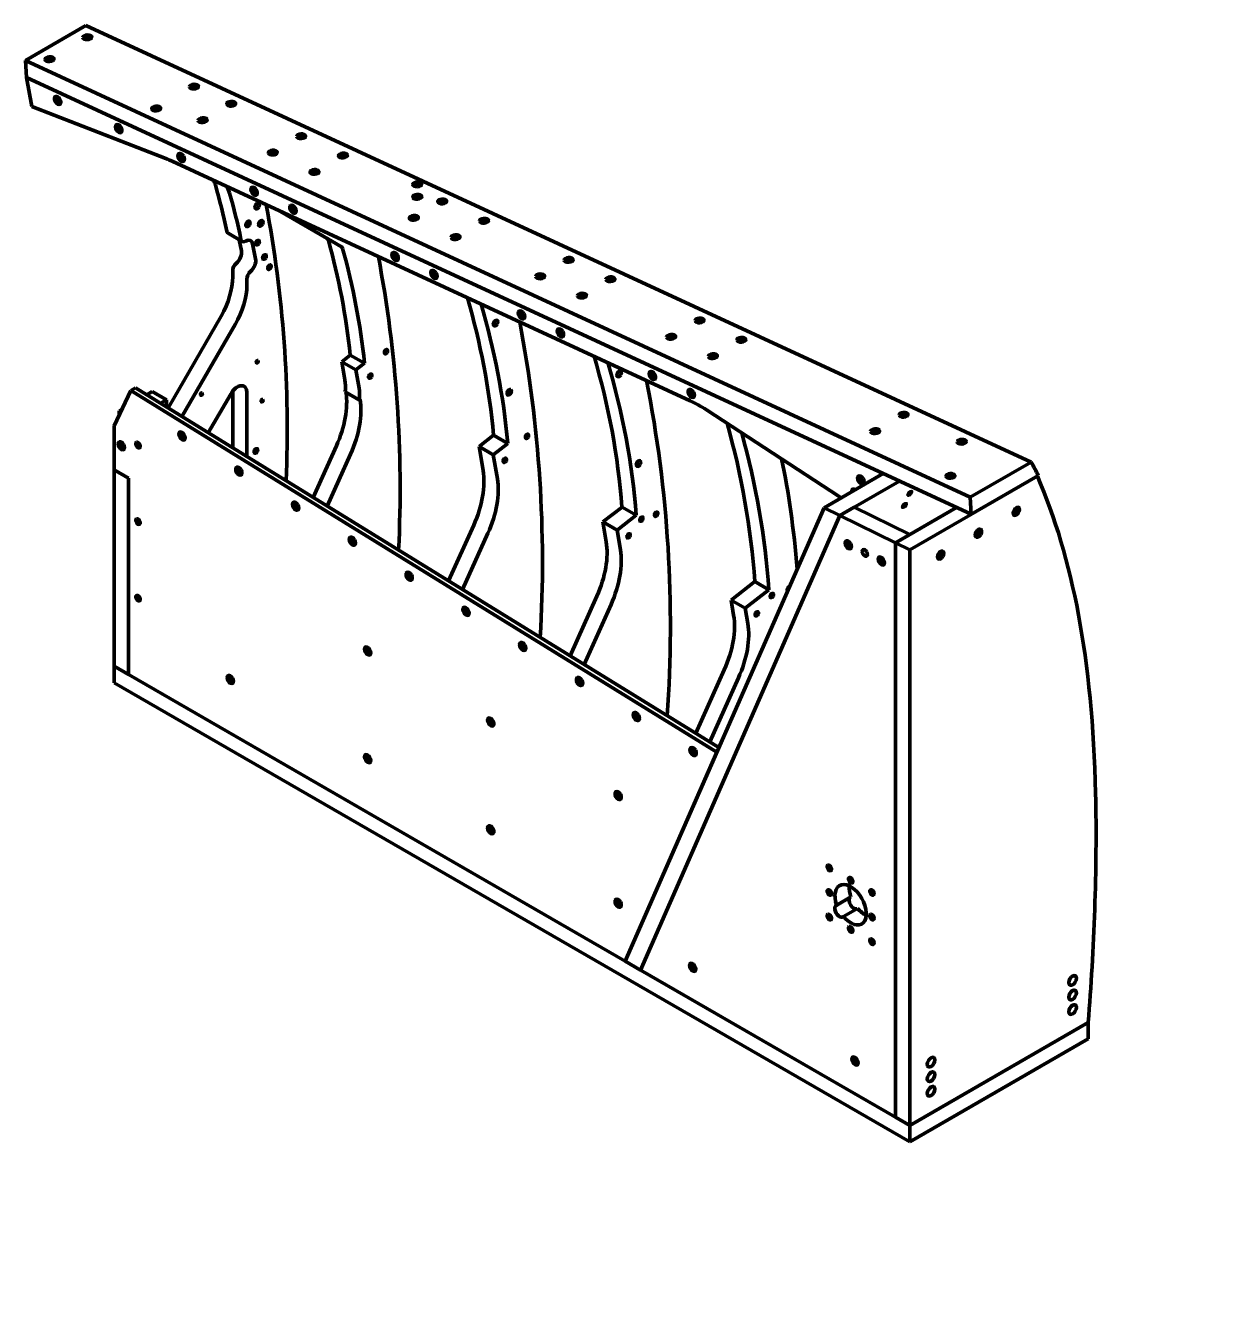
# Model space of a CAD drawing. Header units: inches. Extents: x 315 to 1225, y 14 to 674.
# Drawn here: x 855.3 to 909.5, y 126.3 to 184.5 of the extents above; entities that cross this region are included whole.
import ezdxf

# ---------------------------------------------------------------- set-up
doc = ezdxf.new("R2010")
doc.units = ezdxf.units.IN
doc.header["$LTSCALE"] = 0.03937
doc.header["$MEASUREMENT"] = 0
doc.layers.add('Visible', color=7, linetype='Continuous', lineweight=50)

msp = doc.modelspace()

# ---------------------------------------------------------------- linework, layer by layer
at = {"layer": 'Visible', "extrusion": (-0.707107, 0.408248, -0.57735)}
for p, q in [((858.08078, 184.54679), (855.31459, 182.94973)), ((901.31517, 164.5771), (858.08078, 184.54679)), ((855.31459, 182.94973), (898.51697, 162.96157)), ((855.3632, 182.1736), (855.31459, 182.94973)), ((894.54319, 164.04647), (855.3632, 182.1736)), ((855.3632, 182.1736), (855.6062, 180.84447)), ((855.3632, 182.1736), (898.5656, 162.18545)), ((861.73279, 178.46246), (855.6062, 180.84447)), ((885.70845, 167.38035), (862.01915, 178.34051)), ((866.98371, 176.04231), (866.98371, 176.04361)), ((869.11352, 174.80275), (866.98371, 176.04231)), ((866.98371, 176.04231), (867.63337, 175.66725)), ((867.63349, 175.74296), (867.63337, 175.66725)), ((867.63337, 175.66725), (869.76318, 174.42768)), ((865.22919, 174.66522), (864.57953, 175.0403)), ((865.09066, 174.7452), (865.1909, 174.24109)), ((865.70152, 174.56526), (865.84056, 173.86601)), ((864.79068, 173.0421), (864.79068, 173.21392)), ((865.44035, 172.83883), (865.44035, 172.66702)), ((864.25792, 171.24927), (861.84866, 167.07635)), ((864.90756, 170.87418), (862.49833, 166.70127)), ((869.77965, 169.16603), (870.17028, 169.47116)), ((869.9192, 168.33328), (869.77965, 169.16603)), ((870.42929, 168.79096), (869.77965, 169.16603)), ((870.81994, 169.09607), (870.17028, 169.47116)), ((870.81994, 169.09607), (870.42929, 168.79096)), ((870.56884, 167.95819), (870.42929, 168.79096)), ((860.12573, 167.84291), (860.34229, 167.96794)), ((887.02818, 151.51054), (860.34229, 167.96794)), ((860.12573, 167.84291), (859.37691, 166.23822)), ((886.93894, 151.30701), (860.12573, 167.84291)), ((861.10931, 167.79616), (860.85702, 167.65049)), ((861.75898, 167.42108), (861.10931, 167.79616)), ((861.75898, 167.42108), (861.48526, 167.26306)), ((861.75898, 167.09427), (861.75898, 167.42108)), ((863.67599, 165.91201), (864.70099, 167.68738)), ((864.79068, 165.22458), (864.79068, 167.81864)), ((865.44035, 167.76063), (865.44035, 164.82394)), ((869.93602, 167.78587), (870.58566, 167.41081)), ((870.61439, 167.43323), (870.58566, 167.41081)), ((859.73316, 167.00164), (859.59345, 166.92098)), ((859.59345, 166.92098), (859.59345, 166.70227)), ((859.67385, 166.87457), (859.59345, 166.92098)), ((892.5239, 163.00543), (886.45358, 166.96502)), ((859.37691, 166.23822), (859.37691, 164.21934)), ((876.05963, 165.28705), (876.72408, 165.80604)), ((877.37375, 165.43097), (876.72408, 165.80604)), ((869.53445, 165.3177), (868.47288, 162.95375)), ((869.11352, 162.55865), (870.18411, 164.94262)), ((876.24473, 164.18255), (876.05963, 165.28705)), ((876.70929, 164.91196), (876.05963, 165.28705)), ((877.37375, 165.43097), (876.70929, 164.91196)), ((876.89437, 163.80746), (876.70929, 164.91196)), ((898.51697, 162.96157), (901.31517, 164.5771)), ((859.37691, 155.23242), (859.37691, 164.21934)), ((860.02655, 163.84425), (859.37691, 164.21934)), ((860.02655, 163.84425), (859.37691, 164.21934)), ((860.02655, 163.84425), (860.02655, 154.85734)), ((860.02655, 163.84425), (860.02655, 154.85734)), ((891.84074, 162.48621), (894.54319, 164.04647)), ((895.75755, 160.56423), (901.59176, 163.93261)), ((898.5656, 162.18545), (901.63088, 163.95521)), ((892.56332, 162.13164), (895.28525, 163.70315)), ((898.5656, 162.18545), (898.51697, 162.96157)), ((881.7222, 161.83453), (882.59544, 162.51659)), ((882.37186, 161.45944), (883.24508, 162.1415)), ((883.24508, 162.1415), (882.59544, 162.51659)), ((882.74454, 141.74112), (891.84074, 162.48621)), ((883.44522, 141.33657), (892.56332, 162.13164)), ((892.56332, 162.13164), (883.44522, 141.33657)), ((891.84074, 162.48621), (892.56332, 162.13164)), ((893.21298, 162.50673), (892.56332, 162.13164)), ((892.56332, 162.13164), (895.10789, 160.88301)), ((893.21298, 162.50673), (895.75755, 161.25809)), ((897.89842, 162.49413), (895.10789, 160.88301)), ((874.66595, 159.13443), (875.81445, 161.69194)), ((881.7222, 161.83453), (881.87387, 160.92885)), ((882.37186, 161.45944), (881.7222, 161.83453)), ((882.52353, 160.55377), (882.37186, 161.45944)), ((876.46411, 161.31685), (875.30659, 158.73933)), ((895.10789, 160.88301), (895.75755, 161.25809)), ((895.10789, 160.88301), (895.10789, 134.60313)), ((895.10789, 134.60313), (895.10789, 160.88301)), ((895.10789, 160.88301), (895.75755, 160.56423)), ((895.75755, 134.22805), (895.75755, 160.56423)), ((887.58397, 158.26255), (888.66762, 159.10895)), ((889.31726, 158.73387), (888.23362, 157.88746)), ((889.31726, 158.73387), (888.66762, 159.10895)), ((881.44355, 158.43851), (880.21835, 155.71023)), ((882.09321, 158.06345), (880.85902, 155.31512)), ((888.23362, 157.88746), (887.58397, 158.26255)), ((887.70085, 157.56465), (887.58397, 158.26255)), ((888.35049, 157.18956), (888.23362, 157.88746)), ((860.02655, 154.85734), (859.37691, 155.23242)), ((895.75755, 134.22805), (859.37691, 155.23242)), ((859.37691, 155.23242), (859.37691, 154.48227)), ((887.27051, 155.07431), (885.96466, 152.16644)), ((895.75755, 133.47789), (859.37691, 154.48227)), ((882.74454, 141.74112), (860.02655, 154.85734)), ((886.60533, 151.77134), (887.92017, 154.69925)), ((882.74454, 141.74112), (886.93894, 151.30701)), ((892.41604, 144.30764), (893.0657, 144.6827)), ((893.36842, 144.15837), (892.71876, 143.7833)), ((883.44522, 141.33657), (882.74454, 141.74112)), ((895.10789, 134.60313), (883.44522, 141.33657)), ((903.91756, 138.93924), (895.75755, 134.22805)), ((903.91756, 138.93924), (895.75755, 134.22805)), ((903.91756, 138.93924), (903.91756, 138.18909)), ((903.91756, 138.18909), (895.75755, 133.47789)), ((895.75755, 134.22805), (895.10789, 134.60313)), ((895.75755, 134.22805), (895.75755, 133.47789))]:
    msp.add_line(p, q, dxfattribs=at)
at = {"layer": 'Visible', "extrusion": (-3e-16, -2e-16, -1)}
for centre, radius, start, end in [((-811.68846, 166.05188), 55.59686, 169.326488, 182.40756), ((-826.83522, 157.1164), 57.97326, 168.875228, 184.102274)]:
    msp.add_arc(centre, radius, start, end, dxfattribs=at)
at = {"layer": 'Visible', "extrusion": (-1e-16, -2e-16, -1)}
msp.add_arc((-837.44465, 165.95523), 32.91396, 164.545381, 173.867886, dxfattribs=at)
at = {"layer": 'Visible', "extrusion": (-2e-16, -1e-16, -1)}
for centre, radius, start, end in [((-838.09429, 165.58017), 32.91396, 164.545381, 173.867886), ((-815.35329, 163.36239), 57.09442, 169.286595, 182.828156), ((-843.98532, 162.31828), 33.5332, 163.569762, 174.673916), ((-849.40862, 159.94867), 33.28396, 163.48176, 175.57542)]:
    msp.add_arc(centre, radius, start, end, dxfattribs=at)
at = {"layer": 'Visible', "extrusion": (-3e-16, -1e-16, -1)}
msp.add_arc((-843.24791, 162.68152), 33.62167, 163.747168, 174.667694, dxfattribs=at)
at = {"layer": 'Visible', "extrusion": (-2e-16, 0, -1)}
for centre, radius, start, end in [((-819.98992, 159.97104), 58.96704, 169.23592, 183.32653), ((-850.28909, 159.61351), 33.05063, 163.276904, 175.613555)]:
    msp.add_arc(centre, radius, start, end, dxfattribs=at)
at = {"layer": 'Visible', "extrusion": (-3e-16, 0, -1)}
msp.add_arc((-852.86148, 156.5724), 35.89587, 164.198352, 175.947865, dxfattribs=at)
at = {"layer": 'Visible', "extrusion": (-1e-16, -1e-16, -1)}
msp.add_arc((-853.4466, 156.18932), 35.96081, 164.314006, 175.942395, dxfattribs=at)
at = {"layer": 'Visible', "extrusion": (-2e-16, -2e-16, -1)}
msp.add_arc((-874.95023, 150.8009), 29.74716, 152.412062, 153.755457, dxfattribs=at)
at = {"layer": 'Visible', "extrusion": (0, -2e-16, -1)}
for centre in [(858.14362, 184.00648), (856.41057, 183.0059), (863.02247, 181.74921), (861.28944, 180.74863), (864.71822, 180.96464), (863.41845, 180.21421), (867.92414, 179.48139), (866.62436, 178.73096), (876.2825, 175.61427), (874.98272, 174.86384), (880.15557, 173.82234), (878.85578, 173.07191), (882.06463, 172.9391), (880.76484, 172.18868), (886.13963, 171.05374), (884.83986, 170.30332), (888.04869, 170.17049), (886.74892, 169.42006), (895.46919, 166.73729), (894.16942, 165.98687), (898.1304, 165.50606), (897.61708, 163.94117)]:
    msp.add_ellipse(centre, major_axis=(0.20295, 0.01271), ratio=0.53252911, start_param=3.14159265, end_param=9.42477796, dxfattribs=at)
at = {"layer": 'Visible', "extrusion": (0, -3e-16, -1)}
for centre in [(858.14738, 183.94635), (856.41435, 182.94577), (863.02623, 181.68907), (861.2932, 180.68849), (864.72199, 180.9045), (863.42221, 180.15408), (867.9279, 179.42125), (866.62812, 178.67083), (876.28626, 175.55414), (874.98649, 174.80371), (880.15934, 173.76223), (878.85956, 173.01178), (882.0684, 172.87897), (880.76862, 172.12855), (886.14339, 170.99361), (884.84362, 170.24318), (895.47297, 166.67716), (894.17318, 165.92673)]:
    msp.add_ellipse(centre, major_axis=(0.11829, 0.00741), ratio=0.53252911, start_param=2.5701494, end_param=6.85462856, dxfattribs=at)
at = {"layer": 'Visible', "extrusion": (-2e-16, -1e-16, -1)}
for centre, major_axis, ratio, start_param, end_param in [((856.78516, 181.1201), (-0.10549, 0.17385), 0.59377561, 1.57079633, 7.85398163), ((859.57806, 179.82794), (-0.10549, 0.17385), 0.59377561, 1.57079633, 7.85398163), ((862.43233, 178.50739), (-0.10549, 0.17385), 0.59377561, 1.57079633, 7.85398163), ((862.48129, 178.5371), (-0.06148, 0.10132), 0.59377561, 2.23524782, 7.18953014), ((865.76857, 176.96383), (-0.10549, 0.17385), 0.59377561, 1.57079633, 7.85398163), ((873.99659, 173.15702), (-0.10549, 0.17385), 0.59377561, 1.57079633, 7.85398163), ((878.00001, 171.30478), (-0.10549, 0.17385), 0.59377561, 1.57079633, 7.85398163), ((879.77873, 170.48183), (-0.10549, 0.17385), 0.59377561, 1.57079633, 7.85398163), ((883.98408, 168.53618), (-0.10549, 0.17385), 0.59377561, 1.57079633, 7.85398163), ((885.7628, 167.71323), (-0.10549, 0.17385), 0.59377561, 1.57079633, 7.85398163), ((859.70174, 165.32011), (-0.10167, 0.17611), 0.57735027, 1.57079633, 7.85398163), ((862.47394, 165.76697), (-0.10167, 0.17611), 0.57735027, 1.57079633, 7.85398163), ((865.07096, 164.16287), (-0.10167, 0.17611), 0.57735027, 1.57079633, 7.85398163), ((893.51866, 163.75986), (-0.10549, 0.17385), 0.59377561, 1.57079633, 7.85398163), ((867.668, 162.55875), (-0.10168, 0.17611), 0.57735027, 1.57079633, 7.85398163), ((870.26504, 160.95462), (-0.10167, 0.17611), 0.57735027, 1.57079633, 7.85398163), ((892.99483, 160.82093), (-0.05926, 0.10264), 0.57735027, 2.33837085, 7.08640711), ((893.70031, 160.42101), (-0.08422, 0.14587), 0.57735027, 1.57079633, 7.85398163), ((894.50644, 160.07919), (-0.05926, 0.10264), 0.57735027, 2.33837085, 7.08640711), ((872.86208, 159.3505), (-0.10167, 0.17611), 0.57735027, 1.57079633, 7.85398163), ((875.4591, 157.74638), (-0.10168, 0.17611), 0.57735027, 1.57079633, 7.85398163), ((878.05614, 156.14228), (-0.10168, 0.17611), 0.57735027, 1.57079633, 7.85398163), ((870.96241, 155.9325), (-0.10167, 0.17611), 0.57735027, 1.57079633, 7.85398163), ((864.68241, 154.63227), (-0.10167, 0.17611), 0.57735027, 1.57079633, 7.85398163), ((880.65318, 154.53815), (-0.10168, 0.17611), 0.57735027, 1.57079633, 7.85398163), ((876.59275, 152.68184), (-0.10167, 0.17611), 0.57735027, 1.57079633, 7.85398163), ((883.25022, 152.93403), (-0.10167, 0.17611), 0.57735027, 1.57079633, 7.85398163), ((885.84724, 151.32991), (-0.10168, 0.17611), 0.57735027, 1.57079633, 7.85398163), ((870.96241, 151.00653), (-0.10168, 0.17611), 0.57735027, 1.57079633, 7.85398163), ((882.41971, 149.31763), (-0.10168, 0.17611), 0.57735027, 1.57079633, 7.85398163), ((876.59275, 147.75585), (-0.10167, 0.17611), 0.57735027, 1.57079633, 7.85398163), ((893.70031, 144.69954), (-0.5064, 0.87711), 0.57735027, -1.26725136, -0.69638277), ((882.41971, 144.39164), (-0.10167, 0.17611), 0.57735027, 1.57079633, 7.85398163)]:
    msp.add_ellipse(centre, major_axis=major_axis, ratio=ratio, start_param=start_param, end_param=end_param, dxfattribs=at)
at = {"layer": 'Visible', "extrusion": (-1e-16, 0, -1)}
for centre, major_axis, ratio, start_param, end_param in [((856.83412, 181.14982), (-0.06148, 0.10132), 0.59377561, 2.23524782, 7.18953014), ((883.48275, 161.96375), (0.05513, 0.09548), 0.57735027, 1.57079633, 7.85398163), ((884.15858, 162.18629), (0.05513, 0.09548), 0.57735027, 1.57079633, 7.85398163), ((882.8974, 161.20121), (0.05513, 0.09548), 0.57735027, 1.57079633, 7.85398163), ((894.45611, 160.05012), (-0.10167, 0.17611), 0.57735027, 1.57079633, 7.85398163), ((889.44601, 158.47105), (0.05513, 0.09548), 0.57735027, 1.57079633, 7.85398163), ((890.22335, 158.77287), (0.05512, 0.09548), 0.57735027, 3.10628127, 5.93921476), ((888.75917, 157.62923), (0.05513, 0.09548), 0.57735027, 1.57079633, 7.85398163), ((893.19391, 144.40717), (-0.15312, 0.26522), 0.57735027, 3.29336514, 6.13141282), ((893.25161, 137.17518), (-0.10167, 0.17611), 0.57735027, 1.57079633, 7.85398163)]:
    msp.add_ellipse(centre, major_axis=major_axis, ratio=ratio, start_param=start_param, end_param=end_param, dxfattribs=at)
at = {"layer": 'Visible', "extrusion": (0, 0, -1)}
for centre, major_axis, ratio, start_param, end_param in [((859.62702, 179.85765), (-0.06148, 0.10132), 0.59377561, 2.23524782, 7.18953014), ((862.9835, 175.36329), (1.225, 2.12176), 0.57735027, 0.2955388, 0.50658427), ((865.91026, 176.28359), (0.07178, 0.12432), 0.57735027, 1.57079633, 7.85398163), ((865.48795, 175.46768), (0.07178, 0.12432), 0.57735027, 1.57079633, 7.85398163), ((866.07925, 175.49453), (0.07178, 0.12432), 0.57735027, 1.57079633, 7.85398163), ((868.96009, 174.53772), (0.15313, 0.26522), 0.57735027, 0.00201175, 0.51020478), ((869.60974, 174.16263), (0.15313, 0.26522), 0.57735027, 0.00201175, 0.51020478), ((874.04557, 173.18673), (-0.06148, 0.10132), 0.59377561, 2.23524782, 7.18953014), ((862.97167, 171.99187), (1.28625, 2.22785), 0.57735027, 0.78539816, 1.57079633), ((863.62131, 171.61681), (1.28625, 2.22785), 0.57735027, 0.78539816, 1.57079633), ((886.03254, 162.20622), (-3.17733, 5.23643), 0.59377561, 0.72325791, 0.89107653), ((865.85179, 165.08482), (0.05926, 0.10264), 0.57735027, 1.57079633, 7.85398163), ((895.75582, 163.14216), (0.08404, 0.0805), 0.31903063, 4.71238898, 10.99557429), ((892.94495, 167.76423), (-3.17733, 5.23643), 0.59377561, 4.00951409, 4.03266919), ((895.51247, 162.58713), (0.08404, 0.0805), 0.31903063, 4.71238898, 10.99557429), ((900.62995, 162.3208), (0.10168, 0.17611), 0.57735027, 1.57079633, 7.85398163), ((900.57962, 162.34987), (0.05926, 0.10264), 0.57735027, -0.80322181, 3.94481446), ((898.89755, 161.3206), (0.10167, 0.17611), 0.57735027, 1.57079633, 7.85398163), ((898.84721, 161.34966), (0.05926, 0.10264), 0.57735027, -0.80322181, 3.94481446), ((897.16512, 160.32039), (0.10168, 0.17611), 0.57735027, 1.57079633, 7.85398163), ((897.11479, 160.34946), (0.05926, 0.10264), 0.57735027, -0.80322181, 3.94481446), ((892.54426, 144.0321), (-0.15312, 0.26522), 0.57735027, 2.98982017, 6.43495779), ((893.70031, 144.69954), (-0.5064, 0.87711), 0.57735027, 3.83797542, 4.40884402)]:
    msp.add_ellipse(centre, major_axis=major_axis, ratio=ratio, start_param=start_param, end_param=end_param, dxfattribs=at)
at = {"layer": 'Visible', "extrusion": (0, -4e-16, -1)}
msp.add_ellipse((862.34323, 173.16639), major_axis=(-3.17733, 5.23643), ratio=0.59377561, start_param=0.65847385, end_param=0.72325791, dxfattribs=at)
at = {"layer": 'Visible'}
for centre, major_axis, ratio, start_param, end_param in [((869.8332, 178.59813), (0.20295, 0.01271), 0.53252911, 4.71238898, 10.99557429), ((869.83696, 178.538), (0.11829, 0.00741), 0.53252911, -0.57144325, 3.71303591), ((868.53342, 177.84771), (0.20295, 0.01271), 0.53252911, -1.57079633, 4.71238898), ((868.53718, 177.78758), (0.11829, 0.00741), 0.53252911, -0.57144325, 3.71303591), ((873.23368, 177.28097), (0.20295, 0.01271), 0.53252911, 4.71238898, 10.99557429), ((873.23744, 177.22084), (0.11829, 0.00741), 0.53252911, -0.57144325, 3.71303591), ((873.23217, 176.7093), (0.20295, 0.01271), 0.53252911, 4.71238898, 10.99557429), ((873.23593, 176.64917), (0.11829, 0.00741), 0.53252911, -0.57144325, 3.71303591), ((874.37344, 176.49752), (0.20295, 0.01271), 0.53252911, 4.71238898, 10.99557429), ((867.59627, 176.17058), (-0.06148, 0.10132), 0.59377561, -0.90634484, 4.04793749), ((874.3772, 176.43739), (0.11829, 0.00741), 0.53252911, -0.57144325, 3.71303591), ((873.07366, 175.7471), (0.20295, 0.01271), 0.53252911, 4.71238898, 10.99557429), ((873.07743, 175.68696), (0.11829, 0.00741), 0.53252911, -0.57144325, 3.71303591), ((864.73267, 175.30551), (0.15313, 0.26522), 0.57735027, 2.56564676, 3.14159271), ((865.38231, 174.93044), (0.15313, 0.26522), 0.57735027, 2.56564676, 3.92890994), ((865.38335, 174.30591), (0.22969, 0.39783), 0.57735027, -0.58227486, 0.78731728), ((864.87275, 173.98175), (0.22969, 0.39783), 0.57735027, 4.17598319, 5.70091045), ((865.52241, 173.60666), (0.22969, 0.39783), 0.57735027, 4.17598319, 5.70091045), ((872.26685, 174.00968), (-0.06148, 0.10132), 0.59377561, -0.90634484, 4.04793749), ((865.00617, 173.45292), (0.15313, 0.26522), 0.57735027, 1.03439053, 2.37802203), ((865.65581, 173.07783), (0.15313, 0.26522), 0.57735027, 1.03439053, 2.37802203), ((868.0553, 165.43438), (1.8375, 3.18264), 0.57735027, -1.39615917, -0.610761), ((893.05065, 144.32448), (-0.5064, 0.87711), 0.57735027, 1.87434129, 7.55043667)]:
    msp.add_ellipse(centre, major_axis=major_axis, ratio=ratio, start_param=start_param, end_param=end_param, dxfattribs=at)
at = {"layer": 'Visible', "extrusion": (1e-16, -1e-16, -1)}
for centre, major_axis, start_param, end_param in [((862.33386, 175.73838), (1.225, 2.12176), 0.36931271, 0.50658427), ((865.92586, 174.61257), (0.05926, 0.10264), 1.57079633, 7.85398163), ((866.2444, 173.95717), (0.05926, 0.10264), 1.57079633, 7.85398163), ((866.47229, 173.48828), (0.05926, 0.10264), 1.57079633, 7.85398163), ((876.80776, 170.9311), (0.07178, 0.12432), 1.57079633, 7.85398163), ((861.54241, 167.25316), (0.30625, 0.53044), 1.57079633, 1.62278865), ((885.1417, 155.56608), (1.8375, 3.18264), 0.61086524, 1.39615917), ((885.79136, 155.19099), (1.8375, 3.18264), 0.61086524, 1.39615917)]:
    msp.add_ellipse(centre, major_axis=major_axis, ratio=0.57735027, start_param=start_param, end_param=end_param, dxfattribs=at)
at = {"layer": 'Visible', "extrusion": (-1e-16, -1e-16, -1)}
for centre, major_axis, ratio, start_param, end_param in [((865.81755, 176.99354), (-0.06148, 0.10132), 0.59377561, 2.23524782, 7.18953014), ((878.04899, 171.33449), (-0.06148, 0.10132), 0.59377561, 2.23524782, 7.18953014), ((879.82769, 170.51155), (-0.06148, 0.10132), 0.59377561, 2.23524782, 7.18953014), ((884.03304, 168.56589), (-0.06148, 0.10132), 0.59377561, 2.23524782, 7.18953014), ((885.81176, 167.74295), (-0.06148, 0.10132), 0.59377561, 2.23524782, 7.18953014), ((862.52428, 165.79604), (-0.05926, 0.10264), 0.57735027, 2.33837085, 7.08640711), ((859.75207, 165.34916), (-0.05926, 0.10264), 0.57735027, 2.33837085, 7.08640711), ((865.1213, 164.19192), (-0.05926, 0.10264), 0.57735027, 2.33837085, 7.08640711), ((893.24785, 163.15641), (-0.10549, 0.17385), 0.59377561, -0.90729744, 0.93317199), ((867.71834, 162.58779), (-0.05926, 0.10264), 0.57735027, 2.33837085, 7.08640711), ((870.31537, 160.98369), (-0.05926, 0.10264), 0.57735027, 2.33837085, 7.08640711), ((892.9445, 160.79189), (-0.10168, 0.17611), 0.57735027, 1.57079633, 7.85398163), ((872.91241, 159.37957), (-0.05926, 0.10264), 0.57735027, 2.33837085, 7.08640711), ((875.50943, 157.77545), (-0.05926, 0.10264), 0.57735027, 2.33837085, 7.08640711), ((878.10647, 156.17132), (-0.05926, 0.10264), 0.57735027, 2.33837085, 7.08640711), ((871.01274, 155.96156), (-0.05926, 0.10264), 0.57735027, 2.33837085, 7.08640711), ((864.73275, 154.66134), (-0.05926, 0.10264), 0.57735027, 2.33837085, 7.08640711), ((880.70351, 154.5672), (-0.05926, 0.10264), 0.57735027, 2.33837085, 7.08640711), ((876.64308, 152.71088), (-0.05926, 0.10264), 0.57735027, 2.33837085, 7.08640711), ((883.30055, 152.9631), (-0.05926, 0.10264), 0.57735027, 2.33837085, 7.08640711), ((871.01274, 151.03557), (-0.05926, 0.10264), 0.57735027, 2.33837085, 7.08640711), ((885.89757, 151.35897), (-0.05926, 0.10264), 0.57735027, 2.33837085, 7.08640711), ((882.47004, 149.34668), (-0.05926, 0.10264), 0.57735027, 2.33837085, 7.08640711), ((876.64308, 147.78491), (-0.05926, 0.10264), 0.57735027, 2.33837085, 7.08640711), ((882.47004, 144.42071), (-0.05926, 0.10264), 0.57735027, 2.33837085, 7.08640711), ((885.82646, 141.46209), (-0.10168, 0.17611), 0.57735027, 1.57079633, 7.85398163), ((885.87679, 141.49114), (-0.05926, 0.10264), 0.57735027, 2.33837085, 7.08640711), ((893.30194, 137.20423), (-0.05926, 0.10264), 0.57735027, 2.33837085, 7.08640711)]:
    msp.add_ellipse(centre, major_axis=major_axis, ratio=ratio, start_param=start_param, end_param=end_param, dxfattribs=at)
at = {"layer": 'Visible'}
for centre, major_axis, ratio in [((867.54729, 176.14088), (-0.10549, 0.17385), 0.59377561), ((872.21787, 173.97996), (-0.10549, 0.17385), 0.59377561), ((865.91676, 169.16032), (0.03262, 0.05649), 0.57735027), ((877.43631, 167.76611), (0.07044, 0.122), 0.57735027), ((863.36145, 167.68501), (0.03262, 0.05649), 0.57735027), ((866.1333, 167.38495), (0.03262, 0.05649), 0.57735027), ((860.45965, 165.35504), (-0.07178, 0.12432), 0.57735027), ((860.45965, 161.85432), (-0.07178, 0.12432), 0.57735027), ((860.45965, 158.35359), (-0.07178, 0.12432), 0.57735027), ((892.07618, 146.01231), (-0.07178, 0.12432), 0.57735027), ((893.05065, 145.44969), (-0.07178, 0.12432), 0.57735027), ((892.07618, 144.88709), (-0.07178, 0.12432), 0.57735027), ((894.02514, 144.88709), (-0.07178, 0.12432), 0.57735027), ((892.07618, 143.76186), (-0.07178, 0.12432), 0.57735027), ((894.02514, 143.76186), (-0.07178, 0.12432), 0.57735027), ((893.05065, 143.19924), (-0.07178, 0.12432), 0.57735027), ((894.02514, 142.63662), (-0.07178, 0.12432), 0.57735027)]:
    msp.add_ellipse(centre, major_axis=major_axis, ratio=ratio, dxfattribs=at)
at = {"layer": 'Visible', "extrusion": (3e-16, -2e-16, -1)}
for centre, major_axis, start_param, end_param in [((860.45965, 170.71339), (3.0625, 5.30441), 0.76357063, 0.78539816), ((861.10931, 170.3383), (3.0625, 5.30441), 0.76357063, 0.78539816), ((867.40564, 165.80945), (1.8375, 3.18264), 0.62661306, 1.39615917)]:
    msp.add_ellipse(centre, major_axis=major_axis, ratio=0.57735027, start_param=start_param, end_param=end_param, dxfattribs=at)
at = {"layer": 'Visible', "extrusion": (2e-16, -1e-16, -1)}
for centre, major_axis, start_param, end_param in [((871.80145, 169.6249), (0.05513, 0.09548), 1.57079633, 7.85398163), ((871.08126, 168.5067), (0.05513, 0.09548), 1.57079633, 7.85398163), ((865.00724, 167.51057), (0.30625, 0.53044), 4.71238898, 7.06858347), ((862.19208, 166.87808), (0.30625, 0.53044), 1.57079633, 1.65838163), ((878.24983, 165.75186), (0.05513, 0.09548), 1.57079633, 7.85398163), ((877.2349, 164.65379), (0.05513, 0.09548), 1.57079633, 7.85398163), ((873.68563, 162.1837), (1.8375, 3.18264), 0.610761, 1.39615916), ((874.33528, 161.80862), (1.8375, 3.18264), 0.610761, 1.39615916), ((903.20221, 140.86006), (0.1225, 0.21218), 1.57079633, 7.85398163), ((903.20221, 140.19325), (0.1225, 0.21218), 1.57079633, 7.85398163), ((903.20221, 139.52645), (0.1225, 0.21218), 1.57079633, 7.85398163), ((896.73202, 137.12449), (0.1225, 0.21218), 1.57079633, 7.85398163), ((896.73202, 136.45768), (0.1225, 0.21218), 1.57079633, 7.85398163), ((896.73202, 135.79087), (0.1225, 0.21218), 1.57079633, 7.85398163)]:
    msp.add_ellipse(centre, major_axis=major_axis, ratio=0.57735027, start_param=start_param, end_param=end_param, dxfattribs=at)
at = {"layer": 'Visible', "extrusion": (0, 1e-16, -1)}
for centre in [(888.05245, 170.11035), (886.75268, 169.35993), (898.13416, 165.44593), (897.62084, 163.88104)]:
    msp.add_ellipse(centre, major_axis=(0.11829, 0.00741), ratio=0.53252911, start_param=2.5701494, end_param=6.85462856, dxfattribs=at)
at = {"layer": 'Visible', "extrusion": (-1e-16, 1e-16, -1)}
msp.add_ellipse((882.46522, 168.60942), major_axis=(0.07178, 0.12432), ratio=0.57735027, start_param=1.57079633, end_param=7.85398163, dxfattribs=at)
at = {"layer": 'Visible', "extrusion": (-3e-16, 2e-16, -1)}
for centre in [(868.21314, 167.00072), (868.86278, 166.62563)]:
    msp.add_ellipse(centre, major_axis=(1.225, 2.12176), ratio=0.57735027, start_param=0.610761, end_param=0.89034037, dxfattribs=at)
at = {"layer": 'Visible', "extrusion": (-2e-16, 1e-16, -1)}
msp.add_ellipse((883.34822, 164.50834), major_axis=(0.07178, 0.12432), ratio=0.57735027, start_param=1.57079633, end_param=7.85398163, dxfattribs=at)
at = {"layer": 'Visible', "extrusion": (1e-16, 0, -1)}
for centre, major_axis, ratio, start_param, end_param in [((893.56762, 163.78957), (-0.06148, 0.10132), 0.59377561, 2.23524782, 7.18953014), ((879.31473, 158.93028), (1.8375, 3.18264), 0.57735027, 0.61086524, 1.39615917), ((879.9644, 158.55519), (1.8375, 3.18264), 0.57735027, 0.61086524, 1.39615917)]:
    msp.add_ellipse(centre, major_axis=major_axis, ratio=ratio, start_param=start_param, end_param=end_param, dxfattribs=at)
at = {"layer": 'Visible'}
for points in [[(864.52085, 175.13123), (864.36849, 175.87088), (864.19472, 176.57531), (863.99936, 177.25051)], [(864.64902, 176.87543), (864.84438, 176.20023), (865.01814, 175.4958), (865.1705, 174.75615)], [(890.6067, 159.67183), (890.45501, 161.51218), (890.21805, 163.18212), (889.89638, 164.71933)]]:
    msp.add_open_spline(points, degree=3, dxfattribs=at)
msp.add_open_spline([(901.59176, 163.93261), (903.21242, 160.14157), (904.10385, 155.62218), (904.33643, 145.95009), (904.17706, 142.23462), (903.91756, 138.93924)], degree=3, knots=[-64.53987021, -64.53987021, -64.53987021, -64.53987021, -29.021553, -29.021553, -9.17980985, -9.17980985, -9.17980985, -9.17980985], dxfattribs=at)
at = {"layer": 'Visible', "extrusion": (6.28128e-07, -1.17626e-07, -1)}
msp.add_open_spline([(897.88535, 162.48658), (897.88613, 162.49075), (897.88692, 162.49492), (897.8877, 162.49909)], degree=3, dxfattribs=at)

doc.saveas('drawing.dxf')
